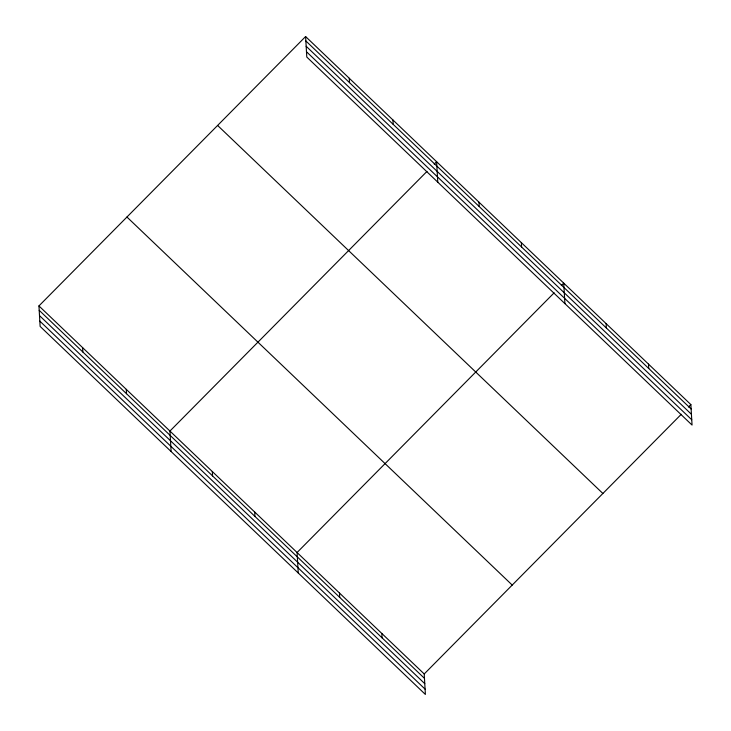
<?xml version="1.0" encoding="UTF-8"?>
<svg xmlns="http://www.w3.org/2000/svg" width="731" height="731" viewBox="0 0 731 731"><rect width="100%" height="100%" fill="white"/><g stroke="black" fill="none" stroke-linecap="round" stroke-linejoin="round"><path stroke-width="1.1" d="M38.944 305.923L424.218 673.964L425.396 694.45L40.132 326.419L38.944 305.923L305.604 36.55L690.868 404.581L692.056 425.076L306.782 57.036L305.604 36.55M426.995 171.383L169.939 431.052L171.118 451.548M434.196 164.109L436.599 161.679L437.778 182.174M554.135 292.829L297.078 552.508L298.257 572.994M561.335 285.556L563.738 283.135L564.917 303.621M424.218 673.964L681.274 414.285M688.474 407.012L690.868 404.581M305.86 40.945L691.124 408.976M306.161 46.254L691.435 414.285M306.481 51.727L691.745 419.758M217.61 125.44L602.874 493.48M126.947 217.034L512.212 585.065M39.2 310.319L424.464 678.35M39.511 315.628L424.775 683.668M39.821 321.101L425.086 689.141M648.488 364.102L648.744 368.488M606.109 323.614L606.365 328.009M521.358 242.646L521.605 247.041M478.979 202.167L479.225 206.553M392.931 119.975L393.187 124.361M381.838 633.475L382.085 637.871M349.272 78.263L349.519 82.649M339.458 592.996L339.705 597.382M254.699 512.029L254.945 516.415M212.319 471.541L212.566 475.936M126.271 389.349L126.527 393.735M82.612 347.636L82.868 352.022"/></g></svg>
